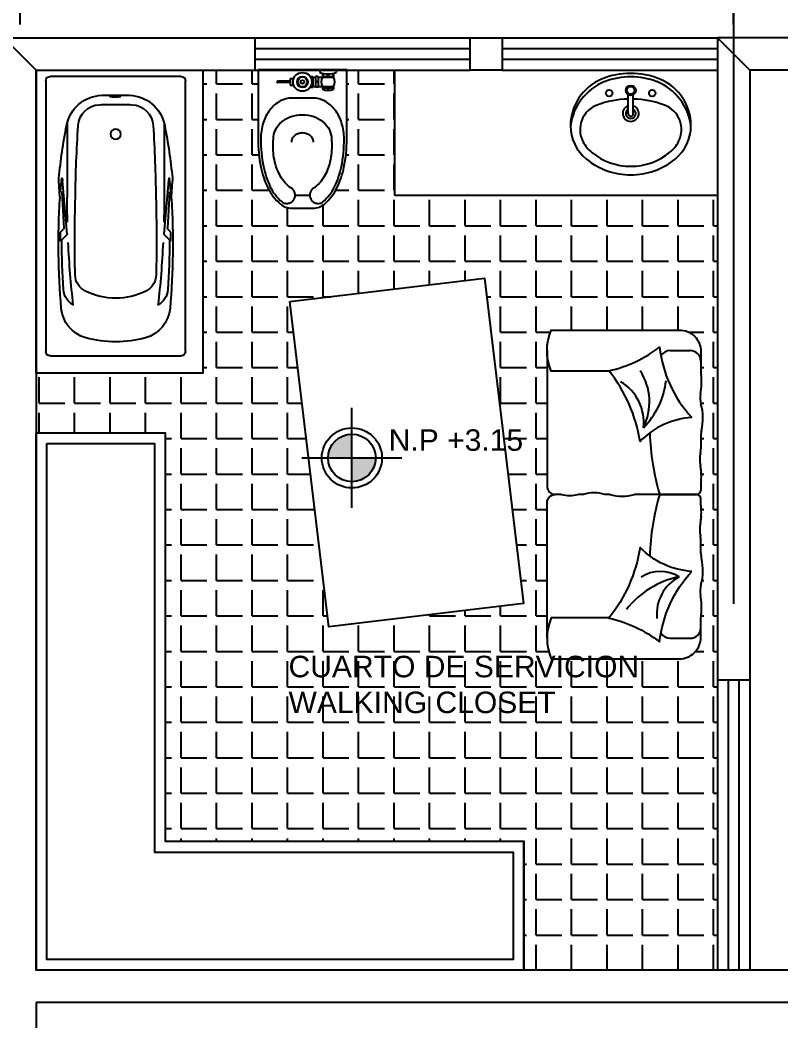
# Model space of a CAD drawing. Header units: inches. Extents: x -370 to 18, y -197 to 199.
# Drawn here: x -164.778 to -161.24, y 175.083 to 179.74 of the extents above; entities that cross this region are included whole.
import ezdxf
from ezdxf.enums import TextEntityAlignment as Align

# ---------------------------------------------------------------- set-up
doc = ezdxf.new("R2010")
doc.units = ezdxf.units.IN
doc.header["$MEASUREMENT"] = 0
doc.header["$PDMODE"] = 34
doc.header["$PDSIZE"] = 0.2
doc.linetypes.add('CENTER2', pattern=[28.575, 19.05, -3.175, 3.175, -3.175])
for name, color, linetype in [('artefactos', 1, 'Continuous'), ('aux2', 194, 'Continuous'), ('MUEBLES', 7, 'Continuous')]:
    doc.layers.add(name, color=color, linetype=linetype)
doc.styles.get("Standard").update_dxf_attribs({"font": 'arial.ttf'})
doc.linetypes.add('ZIGZAG', pattern='A,0.0001,-0.2,[131,ltypeshp.shx,S=0.2,R=0,X=-0.2,Y=0],-0.4,[131,ltypeshp.shx,S=0.2,R=180,X=0.2,Y=0],-0.2', length=0.8001)
doc.dimstyles.new('E100', dxfattribs={"dimtxt": 0.15, "dimasz": 0.15, "dimexe": 0.15, "dimexo": 0.0625, "dimgap": 0.09, "dimtad": 1, "dimzin": 0, "dimdsep": 46, "dimtxsty": 'Standard', "dimblk": 'DOTSMALL', "dimcen": 0.09, "dimdle": 0.15, "dimclrd": 1, "dimclre": 1, "dimclrt": 2, "dimazin": 0, "dimtfac": 1, "dimtofl": 0, "dimtmove": 1, "dimatfit": 1, "dimldrblk": 'OPEN90', "dimfxl": 1, "dimtolj": 1, "dimtzin": 0, "dimarcsym": 0})

# ---------------------------------------------------------------- blocks, each defined once
blk = doc.blocks.new('BC-P3')
at = {"color": 1}
for p, q in [((-0.352, 0), (0.352, 0)), ((-0.375, -1.477), (-0.375, -0.023)), ((0.375, -0.023), (0.375, -1.477)), ((-0.26, -0.2499), (-0.26, -0.65)), ((0.26, -0.2499), (0.26, -0.65)), ((-0.2989, -0.646), (-0.3045, -0.5624)), ((-0.2953, -0.6154), (-0.2892, -0.5454)), ((-0.2892, -0.5454), (-0.2878, -0.546)), ((-0.2596, -0.8467), (-0.2848, -0.5585)), ((0.2596, -0.8467), (0.2848, -0.5585)), ((0.2892, -0.5454), (0.2878, -0.546)), ((0.2953, -0.6154), (0.2892, -0.5454)), ((0.2989, -0.646), (0.3045, -0.5624)), ((-0.2953, -0.6154), (-0.2899, -0.6208)), ((-0.2893, -0.622), (-0.2783, -0.8155)), ((0.2893, -0.622), (0.2783, -0.8155)), ((0.2953, -0.6154), (0.2899, -0.6208)), ((-0.2953, -0.8354), (-0.28, -0.8201)), ((-0.2953, -0.8854), (-0.2953, -0.8354)), ((-0.2953, -0.8854), (-0.2613, -0.8514)), ((0.2953, -0.8854), (0.2613, -0.8514)), ((0.2953, -0.8354), (0.28, -0.8201)), ((0.2953, -0.8854), (0.2953, -0.8354)), ((0.352, -1.5), (-0.352, -1.5))]:
    blk.add_line(p, q, dxfattribs=at)
blk.add_lwpolyline([(-0.0257, -0.1082, 0.338364), (-0.0251, -0.1089, 0.038384), (-0.0177, -0.1104, 0.0164), (-0.0096, -0.111, 0.011665), (0.0018, -0.1113, 0.011665), (0.0131, -0.111, 0.0164), (0.0212, -0.1104, 0.038384), (0.0287, -0.1089, 0.338364), (0.0293, -0.1082, 0.338364), (0.0287, -0.1074, 0.038384), (0.0212, -0.106, 0.0164), (0.0131, -0.1053, 0.011665), (0.0018, -0.1051, 0.011665), (-0.0096, -0.1053, 0.0164), (-0.0177, -0.106, 0.038384), (-0.0251, -0.1074, 0.338364)], format="xyb", close=True, dxfattribs=at)
blk.add_circle((0, -0.31), 0.0275, dxfattribs=at)
for centre, radius, start, end in [((-0.352, -0.023), 0.023, 90, 180), ((0.352, -0.023), 0.023, 0, 90), ((-0.0667, -0.3012), 0.2, 92.1239, 168.9839), ((0, -2.1), 2, 90, 92.1239), ((0, -2.1), 2, 87.8761, 90), ((0.0667, -0.3012), 0.2, 11.0161, 87.8761), ((-0.0815, -0.2718), 0.12, 92.5539, 176.467), ((0, -2.1), 1.95, 90, 92.5539), ((0, -2.1), 1.95, 87.4461, 90), ((0.0815, -0.2718), 0.12, 3.533, 87.4461), ((2.6769, -0.8354), 2.9952, 168.9839, 174.4587), ((7.9619, -0.7684), 8.1788, 176.46704, 179.17039), ((-7.9619, -0.7684), 8.1788, 0.82961, 3.53296), ((-2.6769, -0.8354), 2.9952, 5.5413, 11.0161), ((-0.2047, -0.5558), 0.1, 174.4587, 183.7832), ((-0.2885, -0.5478), 0.002, 12.2804, 69.2529), ((-0.3843, -0.5687), 0.1, 4.1251, 12.2804), ((0.3843, -0.5687), 0.1, 167.7196, 175.8749), ((0.2885, -0.5478), 0.002, 110.7471, 167.7196), ((0.2047, -0.5558), 0.1, 356.2168, 5.5413), ((-0.2913, -0.6222), 0.002, 5, 45.7989), ((0.2913, -0.6222), 0.002, 134.2011, 175), ((3.6679, -0.9028), 3.9744, 176.4609, 184.9418), ((-0.3887, -0.6519), 0.09, 356.4609, 3.7832), ((4.7424, -0.6539), 5.0024, 179.9558, 181.4637), ((8.359, -0.8804), 8.5781, 178.46078, 181.23964), ((-8.359, -0.8804), 8.5781, 358.76036, 1.53922), ((-4.7424, -0.6539), 5.0024, 358.5363, 0.0442), ((-3.6679, -0.9028), 3.9744, 355.0582, 3.5391), ((0.3887, -0.6519), 0.09, 176.2168, 183.5391), ((-0.2843, -0.8159), 0.006, 315, 3.2505), ((-0.2655, -0.8472), 0.006, 315, 5), ((0.2655, -0.8472), 0.006, 175, 225), ((0.2843, -0.8159), 0.006, 176.7495, 225), ((4.3506, -0.8512), 4.6397, 180.3451, 183.6254), ((4.7424, -0.6539), 5.0024, 182.7348, 186.5873), ((-4.7424, -0.6539), 5.0024, 353.4127, 357.2652), ((-4.3506, -0.8512), 4.6397, 356.3746, 359.6549), ((-0.1171, -1.0638), 0.1, 181.2396, 243.8791), ((0.1171, -1.0638), 0.1, 296.1209, 358.7604), ((-0.1799, -1.1395), 0.1, 182.9172, 241.9463), ((0, -0.825), 0.366, 243.8791, 270), ((0, -0.825), 0.366, 270, 296.1209), ((0.1799, -1.1395), 0.1, 298.0537, 357.0828), ((-0.1124, -1.2297), 0.18, 184.9418, 254.479), ((0.1124, -1.2297), 0.18, 285.521, 355.0582), ((0, -0.825), 0.6, 254.479, 270), ((0, -0.825), 0.6, 270, 285.521), ((-0.352, -1.477), 0.023, 180, 270), ((0.352, -1.477), 0.023, 270, 0)]:
    blk.add_arc(centre, radius, start, end, dxfattribs=at)
blk = doc.blocks.new('lo')
at = {"layer": 'artefactos', "color": 1, "linetype": 'Continuous'}
for p, q in [((0.0359, 0.0116), (0.1244, 0.0116)), ((0.0359, -0.0116), (0.1244, -0.0116))]:
    blk.add_line(p, q, dxfattribs=at)
at = {"layer": 'artefactos', "color": 1}
blk.add_lwpolyline([(-0.1752, -0.2061, 0.225897), (-0.02, -0.28, 0.302325), (0.1968, -0.1357, 0.099436), (0.224, 0, 0.099436), (0.1968, 0.1357, 0.302325), (-0.02, 0.28, 0.225897), (-0.1752, 0.2061, 0.172204), (-0.2484, 0, 0.172204)], format="xyb", close=True, dxfattribs=at)
blk.add_lwpolyline([(-0.1442, 0.1809, 0.172204), (-0.2084, 0, 0.172204), (-0.1442, -0.1809)], format="xyb", dxfattribs=at)
at = {"layer": 'artefactos', "color": 1, "linetype": 'Continuous'}
blk.add_circle((0.1445, 0), 0.0233, dxfattribs=at)
at = {"layer": 'artefactos', "color": 1}
for centre, radius, start, end in [((-0.0536, 0.0242), 0.258, 82.5047, 82.5047), ((-0.0536, -0.0243), 0.258, 277.4953, 277.4953), ((-0.0375, 0.1143), 0.1215, 20.3585, 117.069), ((-0.02, 0.08), 0.16, 117.069, 140.9171), ((-0.3455, 0), 0.45, 1.4812, 20.3585), ((-0.3455, 0), 0.45, 339.6415, 358.5184), ((-0.02, -0.08), 0.16, 219.0829, 242.931), ((-0.0375, -0.1143), 0.1215, 242.931, 339.6415)]:
    blk.add_arc(centre, radius, start, end, dxfattribs=at)
at = {"layer": 'artefactos', "color": 1, "linetype": 'Continuous'}
blk.add_arc((0.0359, 0), 0.0116, 90, 270, dxfattribs=at)
at = {"layer": 'aux2', "color": 1}
for centre, radius in [((0.1315, 0.1), 0.015), ((0.1445, 0), 0.0175), ((0.1315, -0.1), 0.015)]:
    blk.add_circle(centre, radius, dxfattribs=at)
for centre, radius, start, end in [((-0.0536, 0.0242), 0.258, 22.1793, 82.5047), ((-0.1275, 0), 0.3355, 0, 21.2533), ((0.0375, 0), 0.0375, 18.0708, 341.925), ((0.0375, 0), 0.023, 30.3811, 329.6115), ((-0.1275, 0), 0.3355, 338.7467, 0), ((-0.0536, -0.0243), 0.258, 277.4953, 337.8207)]:
    blk.add_arc(centre, radius, start, end, dxfattribs=at)
blk = doc.blocks.new('videt')
at = {"layer": 'artefactos', "color": 1}
blk.add_line((0.0239, 0.2899), (-0.0436, 0.2899), dxfattribs=at)
for points in [[(0.1964, 0.0288, 0.049648), (0.1834, 0.1591, 0.06346), (0.1506, 0.2564, 0.103485), (0.0927, 0.3312, 0.178458), (0.0401, 0.3506), (-0.0599, 0.3506, 0.178458), (-0.1124, 0.3312, 0.103485), (-0.1703, 0.2564, 0.06346), (-0.2031, 0.1591, 0.049648), (-0.2161, 0.0288), (-0.2161, -0.2931), (0.1964, -0.2931)], [(-0.1043, 0.3217, 0.103485), (-0.1591, 0.2509, 0.06346), (-0.1909, 0.1566, 0.049648), (-0.2036, 0.0288, 0.075858), (-0.1922, -0.0463, 0.086069), (-0.1615, -0.106, 0.105985), (-0.1127, -0.1483, 0.126201), (-0.0599, -0.1618), (0.0401, -0.1618, 0.126201), (0.0929, -0.1483, 0.105985), (0.1418, -0.106, 0.086069), (0.1724, -0.0463, 0.075858), (0.1839, 0.0288, 0.049648), (0.1712, 0.1566, 0.06346), (0.1394, 0.2509, 0.103485), (0.0846, 0.3217, 0.097511), (0.0705, 0.3277, 0.09808), (0.0553, 0.3278, 0.098895), (0.0412, 0.322, 0.099479), (0.0304, 0.3114, 0.099479), (0.0246, 0.2974, 0.098895), (0.0247, 0.2822, 0.09808), (0.0305, 0.2682, 0.097511), (0.0414, 0.2574, -0.102445), (0.0867, 0.2111, -0.077884), (0.1156, 0.1456, -0.065096), (0.1267, 0.0607, -0.024284), (0.1251, 0.0288, -0.115331), (0.1153, -0.0135, -0.103946), (0.0856, -0.0512, -0.091071), (0.0428, -0.0754, -0.083675), (-0.0099, -0.0843, -0.083675), (-0.0626, -0.0754, -0.091071), (-0.1053, -0.0512, -0.103946), (-0.135, -0.0135, -0.115331), (-0.1449, 0.0288, -0.024284), (-0.1464, 0.0607, -0.065096), (-0.1353, 0.1456, -0.077884), (-0.1064, 0.2111, -0.102445), (-0.0611, 0.2574, 0.097511), (-0.0503, 0.2682, 0.09808), (-0.0444, 0.2822, 0.098895), (-0.0444, 0.2974, 0.099479), (-0.0502, 0.3114, 0.099479), (-0.0609, 0.322, 0.098895), (-0.075, 0.3278, 0.09808), (-0.0902, 0.3277, 0.097511)]]:
    blk.add_lwpolyline(points, format="xyb", close=True, dxfattribs=at)
blk.add_lwpolyline([(0.0401, 0.0429, -0.111064), (0.0364, 0.0264, -0.102841), (0.0255, 0.0119, -0.093011), (0.0096, 0.0026, -0.087082), (-0.0099, -0.0009, -0.087082), (-0.0293, 0.0026, -0.093011), (-0.0452, 0.0119, -0.102841), (-0.0562, 0.0264, -0.111064), (-0.0599, 0.0429, -0.111064)], format="xyb", dxfattribs=at)
at = {"layer": 'aux2', "color": 1}
for p, q in [((-0.1536, -0.2152), (-0.1536, -0.2027)), ((-0.0829, -0.2152), (-0.1536, -0.2152)), ((-0.1505, -0.2058), (-0.1505, -0.2012)), ((-0.1349, -0.209), (-0.1474, -0.209)), ((-0.1317, -0.2058), (-0.1317, -0.1966)), ((-0.1255, -0.2058), (-0.1255, -0.1966)), ((-0.1099, -0.209), (-0.1224, -0.209)), ((-0.1067, -0.2058), (-0.1067, -0.2012)), ((-0.1036, -0.2152), (-0.1036, -0.2027)), ((-0.0829, -0.2121), (-0.0704, -0.2121)), ((-0.0829, -0.2616), (-0.0829, -0.2121)), ((-0.0704, -0.2616), (-0.0704, -0.2121)), ((-0.0579, -0.2152), (-0.0704, -0.2152)), ((-0.0459, -0.2121), (-0.0579, -0.2121)), ((-0.0579, -0.2616), (-0.0579, -0.2121)), ((0.0465, -0.2215), (0.0311, -0.2215)), ((0.0465, -0.2523), (0.0465, -0.2215)), ((-0.0829, -0.2585), (-0.1536, -0.2585)), ((-0.1536, -0.2771), (-0.1536, -0.2585)), ((-0.1505, -0.2765), (-0.1505, -0.2648)), ((-0.1349, -0.2616), (-0.1474, -0.2616)), ((-0.1317, -0.2744), (-0.1317, -0.2648)), ((-0.1255, -0.2744), (-0.1255, -0.2648)), ((-0.1099, -0.2616), (-0.1224, -0.2616)), ((-0.1067, -0.2765), (-0.1067, -0.2648)), ((-0.1036, -0.2771), (-0.1036, -0.2585)), ((-0.0829, -0.2369), (-0.0704, -0.2369)), ((-0.0829, -0.2616), (-0.0704, -0.2616)), ((-0.0579, -0.2585), (-0.0704, -0.2585)), ((-0.0459, -0.2616), (-0.0579, -0.2616)), ((0.0465, -0.2523), (0.0311, -0.2523)), ((0.0496, -0.2337), (0.1058, -0.2337)), ((0.0496, -0.24), (0.1058, -0.24)), ((-0.1661, -0.2931), (-0.1661, -0.2806)), ((-0.1661, -0.2931), (-0.0911, -0.2931)), ((-0.0911, -0.2931), (-0.0911, -0.2806))]:
    blk.add_line(p, q, dxfattribs=at)
blk.add_lwpolyline([(-0.0349, -0.2369), (-0.0224, -0.2585), (0.0026, -0.2585), (0.0151, -0.2369), (0.0026, -0.2152), (-0.0224, -0.2152)], close=True, dxfattribs=at)
for centre, radius in [((-0.0099, -0.2369), 0.0437), ((-0.0099, -0.2355), 0.025), ((-0.0099, -0.2369), 0.025), ((-0.0099, -0.2369), 0.00855)]:
    blk.add_circle(centre, radius, dxfattribs=at)
for centre, radius, start, end in [((-0.1192, -0.2369), 0.0406, 147.7952, 212.2048), ((-0.1286, -0.2496), 0.0531, 61.9275, 118.0725), ((-0.1474, -0.2058), 0.00312, 180, 270), ((-0.1349, -0.2058), 0.00312, 270, 0), ((-0.1224, -0.2058), 0.00312, 180, 270), ((-0.1099, -0.2058), 0.00312, 270, 0), ((-0.138, -0.2369), 0.0406, 327.7958, 32.2042), ((0.0496, -0.2306), 0.00312, 180, 270), ((-0.1286, -0.39), 0.1156, 71.0754, 108.9246), ((-0.1474, -0.2648), 0.00312, 90, 180), ((-0.1349, -0.2648), 0.00312, 0, 90), ((-0.1224, -0.2648), 0.00312, 90, 180), ((-0.1099, -0.2648), 0.00312, 0, 90), ((0.0496, -0.2431), 0.00312, 90, 180), ((0.1058, -0.2369), 0.00312, 270, 90)]:
    blk.add_arc(centre, radius, start, end, dxfattribs=at)
blk = doc.blocks.new('sillon2_pl')
at = {"layer": 'artefactos', "color": 1}
for p, q in [((-1.3844, 0.6959), (-1.337, 0.6959)), ((-1.0394, 0.6959), (-0.9776, 0.6959)), ((-0.8802, 0.6959), (-0.8826, 0.6959)), ((-0.8158, 0.6959), (-0.785, 0.6959)), ((-0.765, 0.5046), (-0.765, 0.6759)), ((-0.765, 0.6759), (-0.765, 0.3872)), ((-0.765, 0.6759), (-0.765, 0.3872)), ((-0.7142, 0.6959), (-0.745, 0.6959)), ((-0.7142, 0.6959), (-0.745, 0.6959)), ((-0.6474, 0.6959), (-0.6498, 0.6959)), ((-0.6498, 0.6959), (-0.6474, 0.6959)), ((-0.4906, 0.6959), (-0.5524, 0.6959)), ((-0.4906, 0.6959), (-0.5524, 0.6959)), ((-0.1456, 0.6959), (-0.193, 0.6959)), ((-0.1456, 0.6959), (-0.193, 0.6959)), ((-1.4344, 0.5536), (-1.4344, 0.6459)), ((-1.4344, 0.5536), (-1.4344, 0.6459)), ((-0.0956, 0.5536), (-0.0956, 0.6459)), ((-0.765, 0.272), (-0.765, 0.2488)), ((-0.765, 0.272), (-0.765, 0.2488)), ((-0.765, 0.1495), (-0.765, 0.1239)), ((-0.765, 0.1495), (-0.765, 0.1239)), ((-0.765, 0.0476), (-0.765, 0.0191)), ((-0.765, 0.0476), (-0.765, 0.0191)), ((-1.4344, -0.0191), (-1.3388, -0.0191)), ((-0.0956, -0.0191), (-0.1913, -0.0191))]:
    blk.add_line(p, q, dxfattribs=at)
for points in [[(-1.3388, 0.2699), (-1.3388, 0, -0.2), (-1.53, 0), (-1.53, 0.5959, -0.414214), (-1.43, 0.6959), (-1.3844, 0.6959)], [(-0.1913, 0.2699), (-0.1913, 0, 0.2), (0, 0), (0, 0.5959, 0.414214), (-0.1, 0.6959), (-0.1456, 0.6959)], [(-1.3388, -0.0191), (-0.8032, -0.0191, 0.414214), (-0.765, 0.0191, 0.414214)], [(-0.1913, -0.0191), (-0.7268, -0.0191, -0.414214), (-0.765, 0.0191, -0.414214)]]:
    blk.add_lwpolyline(points, format="xyb", dxfattribs=at)
for points in [[(-1.1232, 0.6544, 0.188011), (-1.0112, 0.413, 0.130529), (-1.3404, 0.2685, 0.110936), (-1.4506, 0.5042, 0.162859)], [(-0.4068, 0.6544, -0.188011), (-0.5188, 0.413, -0.130529), (-0.1896, 0.2685, -0.110936), (-0.0794, 0.5042, -0.162859)]]:
    blk.add_lwpolyline(points, format="xyb", close=True, dxfattribs=at)
blk.add_lwpolyline([(-0.765, 0.5082), (-0.765, 0.3872)], dxfattribs=at)
blk.add_lwpolyline([(-0.765, 0.5082), (-0.765, 0.3872)], dxfattribs=at)
for centre, radius, start, end in [((-1.2858, 0.4346), 0.2649, 78.495, 98.0558), ((-1.1193, 0.469), 0.2365, 76.2743, 106.1875), ((-1.0394, 0.7959), 0.1, 256.2743, 270), ((-0.4906, 0.7959), 0.1, 270, 283.7257), ((-0.4107, 0.469), 0.2365, 73.8125, 103.7257), ((-0.2442, 0.4346), 0.2649, 81.9442, 101.505), ((-1.3844, 0.6459), 0.05, 90, 180), ((-1.337, 0.7959), 0.1, 270, 278.0558), ((-1.2131, 0.7921), 0.1, 258.495, 286.1875), ((-0.9776, 0.5959), 0.1, 78.1557, 90), ((-0.9289, 0.828), 0.1372, 258.1557, 281.8443), ((-0.8802, 0.5959), 0.1, 90, 101.8443), ((-0.8826, 0.7959), 0.1, 270, 278.3033), ((-0.8492, 0.567), 0.1313, 81.6967, 98.3033), ((-0.8158, 0.7959), 0.1, 261.6967, 270), ((-0.785, 0.6759), 0.02, 0, 90), ((-0.745, 0.6759), 0.02, 90, 180), ((-0.7142, 0.7959), 0.1, 270, 278.3033), ((-0.6808, 0.567), 0.1313, 81.6967, 98.3033), ((-0.6474, 0.7959), 0.1, 261.6967, 270), ((-0.6498, 0.5959), 0.1, 78.1557, 90), ((-0.6011, 0.828), 0.1372, 258.1557, 281.8443), ((-0.5524, 0.5959), 0.1, 90, 101.8443), ((-0.3169, 0.7921), 0.1, 253.8125, 281.505), ((-0.193, 0.7959), 0.1, 261.9442, 270), ((-0.1456, 0.6459), 0.05, 0, 90), ((-0.2389, 0.5085), 0.1677, 148.6915, 212.7243), ((0.0302, 0.6814), 0.4212, 191.7546, 231.9312), ((-0.2072, 0.6884), 0.198, 207.9549, 275.6386), ((-1.3844, 0.5536), 0.05, 180, 240.317), ((-1.3353, 0.1693), 0.367, 44.9344, 83.6555), ((-0.1456, 0.5536), 0.05, 299.683, 0), ((-1.08, 1.5495), 1.0913, 271.5025, 286.7771), ((-0.45, 1.5495), 1.0913, 253.2229, 268.4975), ((-1.1952, 0.1876), 0.2691, 63.5733, 122.7227), ((-1.1018, 0.2127), 0.2175, 83.0467, 149.6684), ((-0.9553, 0.3296), 0.1988, 343.1656, 16.8344), ((-0.6132, 0.1992), 0.1597, 161.8971, 198.1029), ((-0.903, 0.0858), 0.1431, 344.5514, 15.4486)]:
    blk.add_arc(centre, radius, start, end, dxfattribs=at)
blk = doc.blocks.new('_DotSmall')
at = {"color": 0, "linetype": 'ByBlock', "const_width": 0.5}
blk.add_lwpolyline([(-0.0625, 0, 1), (0.0625, 0, 1)], format="xyb", close=True, dxfattribs=at)
blk = doc.blocks.new('*D717')
at = {"color": 1, "lineweight": -2, "transparency": 16777216}
for p, q in [((-168.1108, 179.7198), (-168.1108, 180.6608)), ((-164.7777, 179.7198), (-164.7777, 180.6608)), ((-168.2608, 180.5108), (-164.6277, 180.5108))]:
    blk.add_line(p, q, dxfattribs=at)
at = {"layer": 'DEFPOINTS', "color": 0, "transparency": 16777216}
for p in [(-164.7777, 180.5108), (-168.1108, 179.6573), (-164.7777, 179.6573)]:
    blk.add_point(p, dxfattribs=at)
at = {"color": 1, "lineweight": -2, "transparency": 16777216, "xscale": 0.15, "yscale": 0.15, "zscale": 0.15, "rotation": 180}
blk.add_blockref('_DotSmall', (-168.1108, 180.5108), dxfattribs=at)
at = {"color": 1, "lineweight": -2, "transparency": 16777216, "xscale": 0.15, "yscale": 0.15, "zscale": 0.15}
blk.add_blockref('_DotSmall', (-164.7777, 180.5108), dxfattribs=at)
at = {"color": 2, "transparency": 16777216, "insert": (-166.4442, 180.6774), "char_height": 0.15, "attachment_point": 5}
blk.add_mtext('\\A1;3.33', dxfattribs=at)
blk = doc.blocks.new('_Open90')
at = {"color": 0, "linetype": 'ByBlock', "lineweight": -2}
for p, q in [((-0.5, 0.5), (0, 0)), ((0, 0), (-1, 0)), ((0, 0), (-0.5, -0.5))]:
    blk.add_line(p, q, dxfattribs=at)
blk = doc.blocks.new('EJE NORTE NUEVO')
at = {"color": 2, "linetype": 'CENTER2'}
blk.add_line((0, 2.5579), (0, -2.5579), dxfattribs=at)
at = {"color": 4}
blk.add_attdef('A', text='', height=0.3581, dxfattribs=at).set_placement((0, 2.9051), align=Align.MIDDLE_CENTER)
blk = doc.blocks.new('*D718')
at = {"color": 1, "lineweight": -2, "transparency": 16777216}
for p, q in [((-164.7777, 179.7198), (-164.7777, 180.6608)), ((-161.4608, 179.7198), (-161.4608, 180.6608)), ((-164.9277, 180.5108), (-161.3108, 180.5108))]:
    blk.add_line(p, q, dxfattribs=at)
at = {"layer": 'DEFPOINTS', "color": 0, "transparency": 16777216}
for p in [(-161.4608, 180.5108), (-164.7777, 179.6573), (-161.4608, 179.6573)]:
    blk.add_point(p, dxfattribs=at)
at = {"color": 1, "lineweight": -2, "transparency": 16777216, "xscale": 0.15, "yscale": 0.15, "zscale": 0.15, "rotation": 180}
blk.add_blockref('_DotSmall', (-164.7777, 180.5108), dxfattribs=at)
at = {"color": 1, "lineweight": -2, "transparency": 16777216, "xscale": 0.15, "yscale": 0.15, "zscale": 0.15}
blk.add_blockref('_DotSmall', (-161.4608, 180.5108), dxfattribs=at)
at = {"color": 2, "transparency": 16777216, "insert": (-163.1192, 180.6774), "char_height": 0.15, "attachment_point": 5}
blk.add_mtext('\\A1;3.32', dxfattribs=at)
blk = doc.blocks.new('*D719')
at = {"color": 1, "lineweight": -2, "transparency": 16777216}
for p, q in [((-161.4608, 179.7198), (-161.4608, 180.6608)), ((-157.7108, 179.7198), (-157.7108, 180.6608)), ((-161.6108, 180.5108), (-157.5608, 180.5108))]:
    blk.add_line(p, q, dxfattribs=at)
at = {"layer": 'DEFPOINTS', "color": 0, "transparency": 16777216}
for p in [(-157.7108, 180.5108), (-161.4608, 179.6573), (-157.7108, 179.6573)]:
    blk.add_point(p, dxfattribs=at)
at = {"color": 1, "lineweight": -2, "transparency": 16777216, "xscale": 0.15, "yscale": 0.15, "zscale": 0.15, "rotation": 180}
blk.add_blockref('_DotSmall', (-161.4608, 180.5108), dxfattribs=at)
at = {"color": 1, "lineweight": -2, "transparency": 16777216, "xscale": 0.15, "yscale": 0.15, "zscale": 0.15}
blk.add_blockref('_DotSmall', (-157.7108, 180.5108), dxfattribs=at)
at = {"color": 2, "transparency": 16777216, "insert": (-159.5858, 180.6774), "char_height": 0.15, "attachment_point": 5}
blk.add_mtext('\\A1;3.75', dxfattribs=at)
blk = doc.blocks.new('*D728')
at = {"color": 1, "lineweight": -2, "transparency": 16777216}
for p, q in [((-168.1858, 179.7198), (-168.1858, 181.424)), ((-152.8358, 179.7198), (-152.8358, 181.424)), ((-168.3358, 181.274), (-152.6858, 181.274))]:
    blk.add_line(p, q, dxfattribs=at)
at = {"layer": 'DEFPOINTS', "color": 0, "transparency": 16777216}
for p in [(-152.8358, 181.274), (-168.1858, 179.6573), (-152.8358, 179.6573)]:
    blk.add_point(p, dxfattribs=at)
at = {"color": 1, "lineweight": -2, "transparency": 16777216, "xscale": 0.15, "yscale": 0.15, "zscale": 0.15, "rotation": 180}
blk.add_blockref('_DotSmall', (-168.1858, 181.274), dxfattribs=at)
at = {"color": 1, "lineweight": -2, "transparency": 16777216, "xscale": 0.15, "yscale": 0.15, "zscale": 0.15}
blk.add_blockref('_DotSmall', (-152.8358, 181.274), dxfattribs=at)
at = {"color": 2, "transparency": 16777216, "insert": (-160.5108, 181.4406), "char_height": 0.15, "attachment_point": 5}
blk.add_mtext('\\A1;15.35', dxfattribs=at)
blk = doc.blocks.new('A$C01451027')
h = blk.add_hatch(color=256)
h.dxf.hatch_style = 1
h.paths.add_polyline_path([(-0.1106, 0), (0, 0), (0, 0.1106, 0.414214)])
h = blk.add_hatch(color=256)
h.dxf.hatch_style = 1
h.paths.add_polyline_path([(0, 0), (0, -0.1106, 0.414214), (0.1106, 0)])
at = {"color": 2}
for p, q in [((0, -0.2327), (0, 0.2327)), ((-0.2327, 0), (0.2327, 0))]:
    blk.add_line(p, q, dxfattribs=at)
blk.add_circle((0, 0), 0.1398, dxfattribs=at)
at = {"color": 3}
blk.add_circle((0, 0), 0.1106, dxfattribs=at)

msp = doc.modelspace()

# ---------------------------------------------------------------- hatches: boundary and pattern name
at = {"transparency": 33554610}
h = msp.add_hatch(dxfattribs=at)
h.set_pattern_fill('ANGLE', color=8, scale=0.6)
h.set_pattern_definition([(0, (135.44616, 159.80758), (0, 0.165), [0.12, -0.045]), (90, (135.44616, 159.80758), (-0.165, 1e-17), [0.12, -0.045])])
h.paths.add_polyline_path([(-164.10268, 175.91894), (-162.43578, 175.91894), (-162.43578, 175.31894), (-161.53578, 175.31894), (-161.53578, 176.66894), (-161.53578, 178.9231), (-163.03578, 178.9231), (-163.03578, 179.50734), (-163.25865, 179.50734), (-163.25865, 179.18638, -0.0496479), (-163.27162, 179.05604, -0.0634602), (-163.30441, 178.95878, -0.103485), (-163.36232, 178.88389, -0.1784579), (-163.4149, 178.86451), (-163.5149, 178.86451, -0.1784579), (-163.56748, 178.88389, -0.103485), (-163.62538, 178.95878, -0.0634602), (-163.65817, 179.05604, -0.0496479), (-163.67115, 179.18638), (-163.67115, 179.50734), (-163.92815, 179.50734), (-163.92815, 178.09761), (-164.70268, 178.09761), (-164.70268, 177.81894), (-164.10268, 177.81894)])
h.paths.add_polyline_path([(-163.52364, 178.42975), (-162.61831, 178.53856), (-162.43647, 177.02562), (-163.34181, 176.91681)], flags=16)
h.paths.add_polyline_path([(-162.32764, 177.4944, -0.4142136), (-162.28939, 177.53265, -0.4142136), (-162.32764, 177.5709), (-162.32764, 178.1064), (-162.32764, 178.20202, -0.0990195), (-162.30852, 178.29765), (-161.71264, 178.29765, -0.4142136), (-161.61264, 178.19765), (-161.61264, 178.15202), (-161.61264, 178.10463, 0.0351646), (-161.61165, 178.09061, -0.0855581), (-161.61436, 178.00066, 0.1214227), (-161.61241, 177.95284, -0.1312672), (-161.60979, 177.8308, 0.0599615), (-161.61264, 177.80707), (-161.61264, 177.74525, -0.0517267), (-161.61477, 177.72473, 0.1226064), (-161.6123, 177.65849, 0.0569351), (-161.61159, 177.6358, -0.0725873), (-161.61159, 177.59787, 0.036246), (-161.61264, 177.58343), (-161.61264, 177.55265, -0.4142136), (-161.63264, 177.53265, -0.4142136), (-161.61264, 177.51265), (-161.61264, 177.48187, 0.036246), (-161.61159, 177.46743, -0.0725873), (-161.61159, 177.42949, 0.0569351), (-161.6123, 177.4068, 0.1226064), (-161.61477, 177.34057, -0.0517267), (-161.61264, 177.32004), (-161.61264, 177.25822, 0.0599615), (-161.60979, 177.2345, -0.1312672), (-161.61241, 177.11246, 0.1214227), (-161.61436, 177.06463, -0.0855581), (-161.61165, 176.97468, 0.0351646), (-161.61264, 176.96067), (-161.61264, 176.91327), (-161.61264, 176.86765, -0.4142136), (-161.71264, 176.76765), (-162.30852, 176.76765, -0.0990195), (-162.32764, 176.86327), (-162.32764, 176.9589)], flags=16)
h.paths.add_polyline_path([(-161.80389, 177.53265, -0.0667468), (-161.84997, 177.81904, 0.0415341), (-161.89553, 177.77885, 0.1305291), (-162.04, 178.10809, 0.110936), (-161.80433, 178.21825, 0.1628587), (-161.65411, 177.89081, 0.1453421), (-161.84997, 177.81904, 0.0667468), (-161.80389, 177.53265, 0.0667468), (-161.84997, 177.24625, 0.1453421), (-161.65411, 177.17449, 0.1628587), (-161.80433, 176.84704, 0.110936), (-162.04, 176.95721, 0.1305291), (-161.89553, 177.28645, 0.0415341), (-161.84997, 177.24625, -0.0667468)], flags=0)
h.paths.add_polyline_path([(-163.56146, 176.45722), (-161.88144, 176.45722), (-161.88144, 176.83173), (-163.56146, 176.83173)], flags=24)

# ---------------------------------------------------------------- linework, layer by layer
at = {"color": 4}
for p, q in [((-168.18578, 179.65734), (-163.68578, 179.65734)), ((-163.68578, 179.65734), (-163.68578, 179.50734)), ((-160.66078, 179.65734), (-161.53578, 179.65734)), ((-161.53578, 179.65734), (-161.53578, 176.66894)), ((-164.70268, 179.50734), (-163.68578, 179.50734)), ((-164.70268, 179.50734), (-164.70268, 175.31894)), ((-161.38578, 179.50734), (-161.38578, 176.66894)), ((-160.66078, 179.50734), (-161.38578, 179.50734)), ((-161.38578, 176.66894), (-161.53578, 176.66894)), ((-158.78578, 175.31894), (-164.70268, 175.31894)), ((-164.70268, 175.16894), (-164.70268, 174.80734)), ((-158.78578, 175.16894), (-164.70268, 175.16894))]:
    msp.add_line(p, q, dxfattribs=at)
for p, q in [((-164.70268, 179.50734), (-164.85268, 179.65734)), ((-161.38578, 179.50734), (-161.53578, 179.65734)), ((-162.43578, 175.31894), (-162.43578, 175.91894))]:
    msp.add_line(p, q)
at = {"color": 1}
for p, q in [((-163.68578, 179.65734), (-162.68578, 179.65734)), ((-162.53578, 179.65734), (-161.53578, 179.65734)), ((-163.68578, 179.50734), (-162.68578, 179.50734)), ((-162.53578, 179.50734), (-161.53578, 179.50734)), ((-161.53578, 176.66894), (-161.53578, 175.31894)), ((-161.38578, 176.66894), (-161.38578, 175.31894))]:
    msp.add_line(p, q, dxfattribs=at)
at = {"color": 2}
for p, q in [((-163.68578, 179.60734), (-162.68578, 179.60734)), ((-162.53578, 179.60734), (-161.53578, 179.60734)), ((-163.68578, 179.55734), (-162.68578, 179.55734)), ((-162.53578, 179.55734), (-161.53578, 179.55734)), ((-163.03578, 178.9231), (-163.03578, 179.50734)), ((-161.53578, 178.9231), (-163.03578, 178.9231)), ((-161.48578, 176.66894), (-161.48578, 175.31894)), ((-161.43578, 176.66894), (-161.43578, 175.31894))]:
    msp.add_line(p, q, dxfattribs=at)
at = {"color": 4}
msp.add_lwpolyline([(-162.68578, 179.65734), (-162.53578, 179.65734), (-162.53578, 179.50734), (-162.68578, 179.50734)], close=True, dxfattribs=at)
at = {"color": 2}
msp.add_lwpolyline([(-164.70268, 179.50734), (-163.92815, 179.50734), (-163.92815, 178.09761), (-164.70268, 178.09761)], close=True, dxfattribs=at)
at = {"color": 1}
msp.add_lwpolyline([(-164.70268, 177.81894), (-164.10268, 177.81894), (-164.10268, 175.91894), (-162.43578, 175.91894), (-162.43578, 175.31894), (-164.70268, 175.31894), (-164.70268, 177.81894)], dxfattribs=at)
msp.add_lwpolyline([(-164.65268, 177.76894), (-164.15268, 177.76894), (-164.15268, 175.86894), (-162.48578, 175.86894), (-162.48578, 175.36894), (-164.65268, 175.36894)], close=True, dxfattribs=at)
at = {"layer": 'MUEBLES', "color": 8, "linetype": 'ZIGZAG', "ltscale": 0.05}
msp.add_lwpolyline([(-163.52364, 178.42975), (-162.61831, 178.53856), (-162.43647, 177.02562), (-163.34181, 176.91681)], close=True, dxfattribs=at)

# ---------------------------------------------------------------- block references
for name, p in [('EJE NORTE NUEVO', (-161.46078, 179.58234)), ('A$C01451027', (-163.23489, 177.70253))]:
    msp.add_blockref(name, p)
at = {"layer": 'artefactos', "xscale": -0.8666666666666671, "yscale": 0.8666666666666671, "zscale": 0.8666666666666671}
msp.add_blockref('BC-P3', (-164.33322, 179.47768), dxfattribs=at)
at = {"layer": 'artefactos', "rotation": 270}
msp.add_blockref('sillon2_pl', (-162.30852, 176.76765), dxfattribs=at)
at = {"layer": 'MUEBLES'}
for name, p, rotation in [('videt', (-163.47476, 179.21513), 180), ('lo', (-161.93868, 179.26792), 89.99999999999999)]:
    msp.add_blockref(name, p, dxfattribs=dict(at, rotation=rotation))

# ---------------------------------------------------------------- texts
at = {"color": 2, "insert": (-163.5295, 176.78204), "char_height": 0.1, "attachment_point": 1}
msp.add_mtext('CUARTO DE SERVICION\\PWALKING CLOSET ', dxfattribs=at)
at = {"layer": 'MUEBLES', "color": 2}
msp.add_text('N.P +3.15', height=0.1, dxfattribs=at).set_placement((-163.06391, 177.73575))

# ---------------------------------------------------------------- dimensions: what is measured, and where the dimension line sits
for base, p1, p2, picture, middle in [((-152.83578, 181.274), (-168.18578, 179.65734), (-152.83578, 179.65734), '*D728', (-160.51078, 181.44064)), ((-164.77768, 180.5108), (-168.11078, 179.65734), (-164.77768, 179.65734), '*D717', (-166.44423, 180.67744)), ((-161.46078, 180.5108), (-164.77768, 179.65734), (-161.46078, 179.65734), '*D718', (-163.11923, 180.67744)), ((-157.71078, 180.5108), (-161.46078, 179.65734), (-157.71078, 179.65734), '*D719', (-159.58578, 180.67744))]:
    dim = msp.add_linear_dim(base=base, p1=p1, p2=p2, dimstyle='E100')
    dim.commit()
    dim.dimension.update_dxf_attribs({"geometry": picture, "text_midpoint": middle})

doc.saveas('drawing.dxf')
